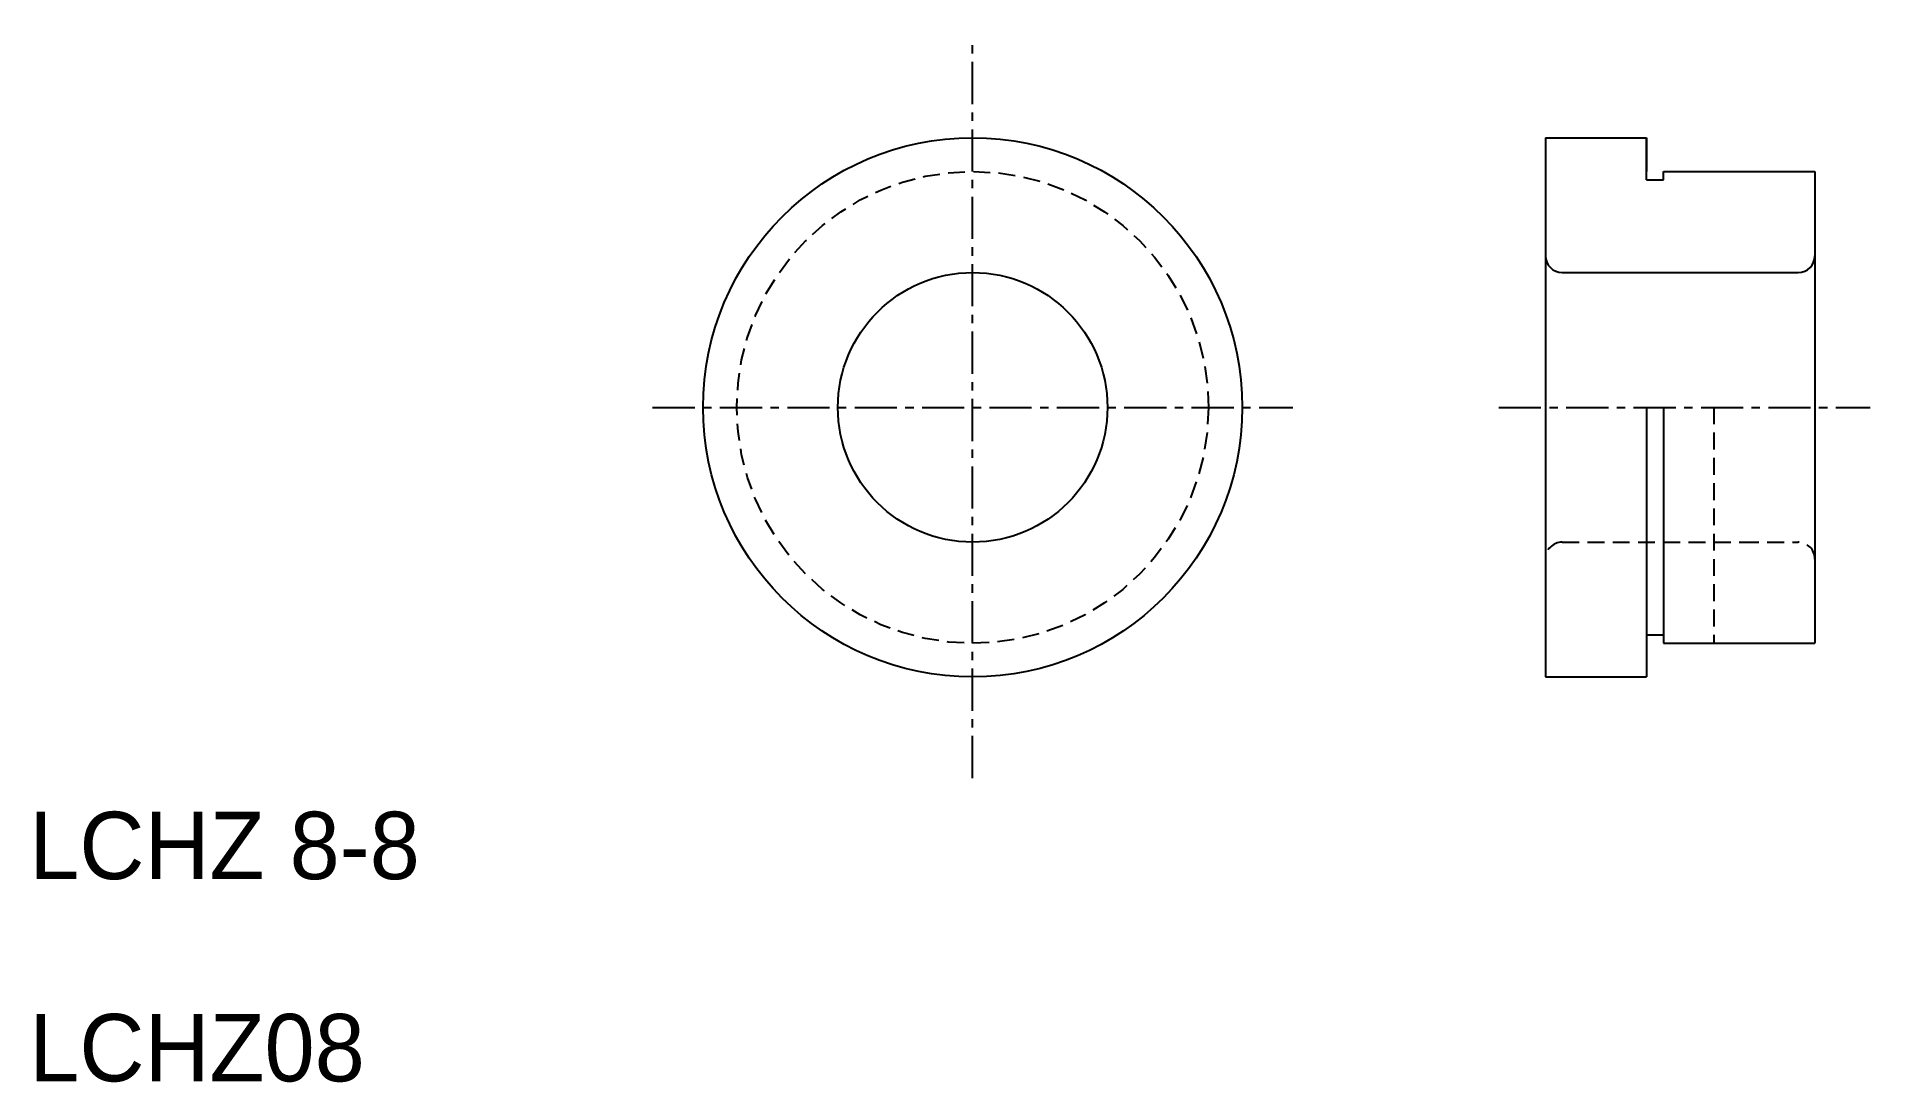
# Model space of a CAD drawing. Extents: x 10.2 to 64.6, y 10 to 41.
import ezdxf

# ---------------------------------------------------------------- set-up
doc = ezdxf.new("R2010")
doc.units = 0
doc.linetypes.add('CENTER', pattern=[2, 1.25, -0.25, 0.25, -0.25])
doc.linetypes.add('DASHED', pattern=[0.75, 0.5, -0.25])
doc.layers.get('0').update_dxf_attribs({"linetype": 'CONTINUOUS'})
doc.layers.add('CENTER', color=1, linetype='CENTER')

msp = doc.modelspace()

# ---------------------------------------------------------------- linework, layer by layer
at = {"color": 7, "linetype": 'CONTINUOUS'}
for p, q in [((55, 38), (55, 22)), ((55, 38), (58, 38)), ((58, 38), (58, 37)), ((58, 36.75), (58, 38)), ((58, 36.75), (58.5, 36.75)), ((58.5, 37), (63, 37)), ((58.5, 36.75), (58.5, 37)), ((59.625, 37), (59.625, 37)), ((60.75, 37), (60.75, 37)), ((63, 37), (63, 23)), ((55.5, 34), (62.5, 34)), ((58, 30), (58, 22)), ((58.5, 30), (58.5, 23)), ((58, 23.25), (58.5, 23.25)), ((58.5, 23), (63, 23)), ((55, 22), (58, 22))]:
    msp.add_line(p, q, dxfattribs=at)
at = {"color": 3, "linetype": 'DASHED'}
for p, q in [((60, 30), (60, 23)), ((55.5, 26), (60.833, 26)), ((60.833, 26), (62.5, 26))]:
    msp.add_line(p, q, dxfattribs=at)
at = {"color": 7, "linetype": 'CONTINUOUS'}
for radius in [8, 4]:
    msp.add_circle((38, 30), radius, dxfattribs=at)
at = {"color": 3, "linetype": 'DASHED'}
msp.add_circle((38, 30), 7, dxfattribs=at)
at = {"color": 7, "linetype": 'CONTINUOUS'}
for centre, start, end in [((55.5, 34.5), 180, 270), ((62.5, 34.5), 270, 0)]:
    msp.add_arc(centre, 0.5, start, end, dxfattribs=at)
at = {"color": 3, "linetype": 'DASHED'}
for centre, start, end in [((55.5, 25.5), 90, 180), ((62.5, 25.5), 0, 90)]:
    msp.add_arc(centre, 0.5, start, end, dxfattribs=at)
at = {"layer": 'CENTER', "color": 1, "linetype": 'CENTER'}
for p, q in [((38, 19), (38, 41)), ((28.5, 30), (47.5, 30)), ((53.618, 30), (64.643, 30))]:
    msp.add_line(p, q, dxfattribs=at)

# ---------------------------------------------------------------- texts
at = {"color": 7, "linetype": 'CONTINUOUS'}
for s, p in [('LCHZ 8-8', (10, 16)), ('LCHZ08', (10, 10))]:
    msp.add_text(s, height=2, dxfattribs=at).set_placement(p)

doc.saveas('drawing.dxf')
